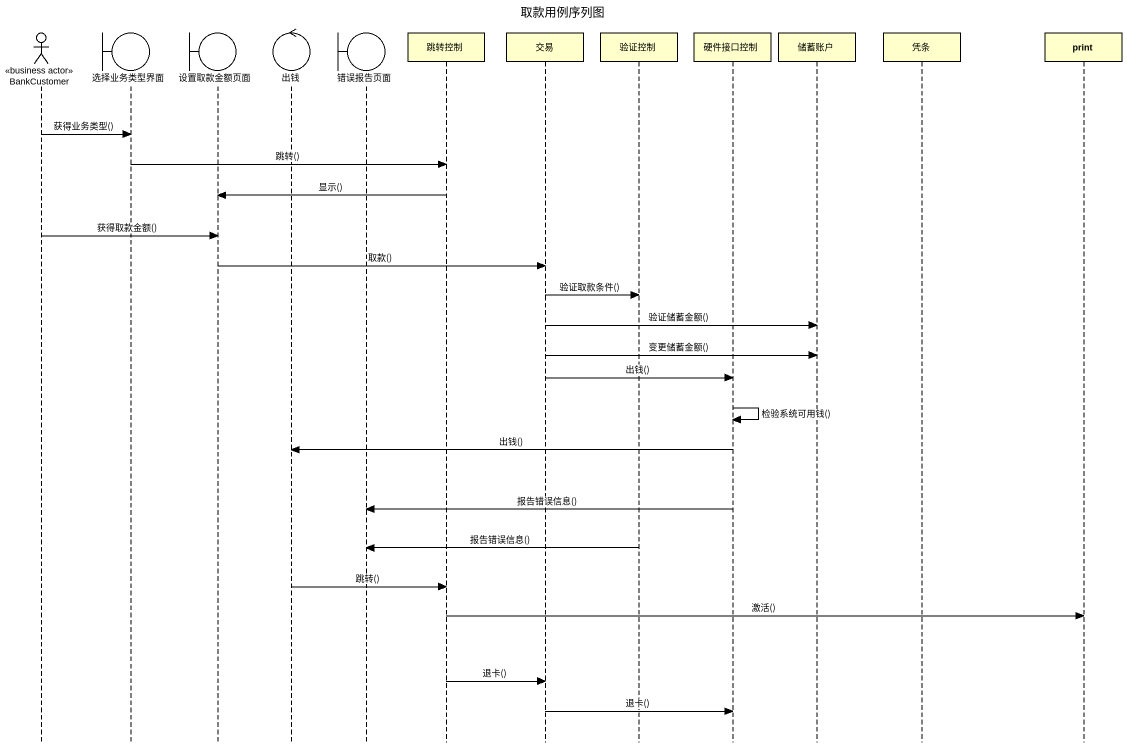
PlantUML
@startuml
title 取款用例序列图
hide footbox
actor BankCustomer <<business actor>>
boundary 选择业务类型界面
boundary 设置取款金额页面
control 出钱
boundary 错误报告页面
participant 跳转控制
participant 交易
participant 验证控制
participant 硬件接口控制
participant 储蓄账户
participant 凭条
participant print

BankCustomer -> 选择业务类型界面 : 获得业务类型()
选择业务类型界面 -> 跳转控制 : 跳转()
跳转控制 -> 设置取款金额页面 : 显示()
BankCustomer -> 设置取款金额页面 : 获得取款金额()
设置取款金额页面 -> 交易 : 取款()
交易 -> 验证控制 : 验证取款条件()
交易 -> 储蓄账户 : 验证储蓄金额()
交易 -> 储蓄账户 : 变更储蓄金额()
交易 -> 硬件接口控制 : 出钱()
硬件接口控制 -> 硬件接口控制 : 检验系统可用钱()
硬件接口控制 -> 出钱 : 出钱()
硬件接口控制 -> 错误报告页面 : 报告错误信息()
验证控制 -> 错误报告页面 : 报告错误信息()
出钱 -> 跳转控制 : 跳转()
跳转控制 -> print : 激活()
跳转控制 -> 交易 : 退卡()
交易 -> 硬件接口控制 : 退卡()
@enduml
